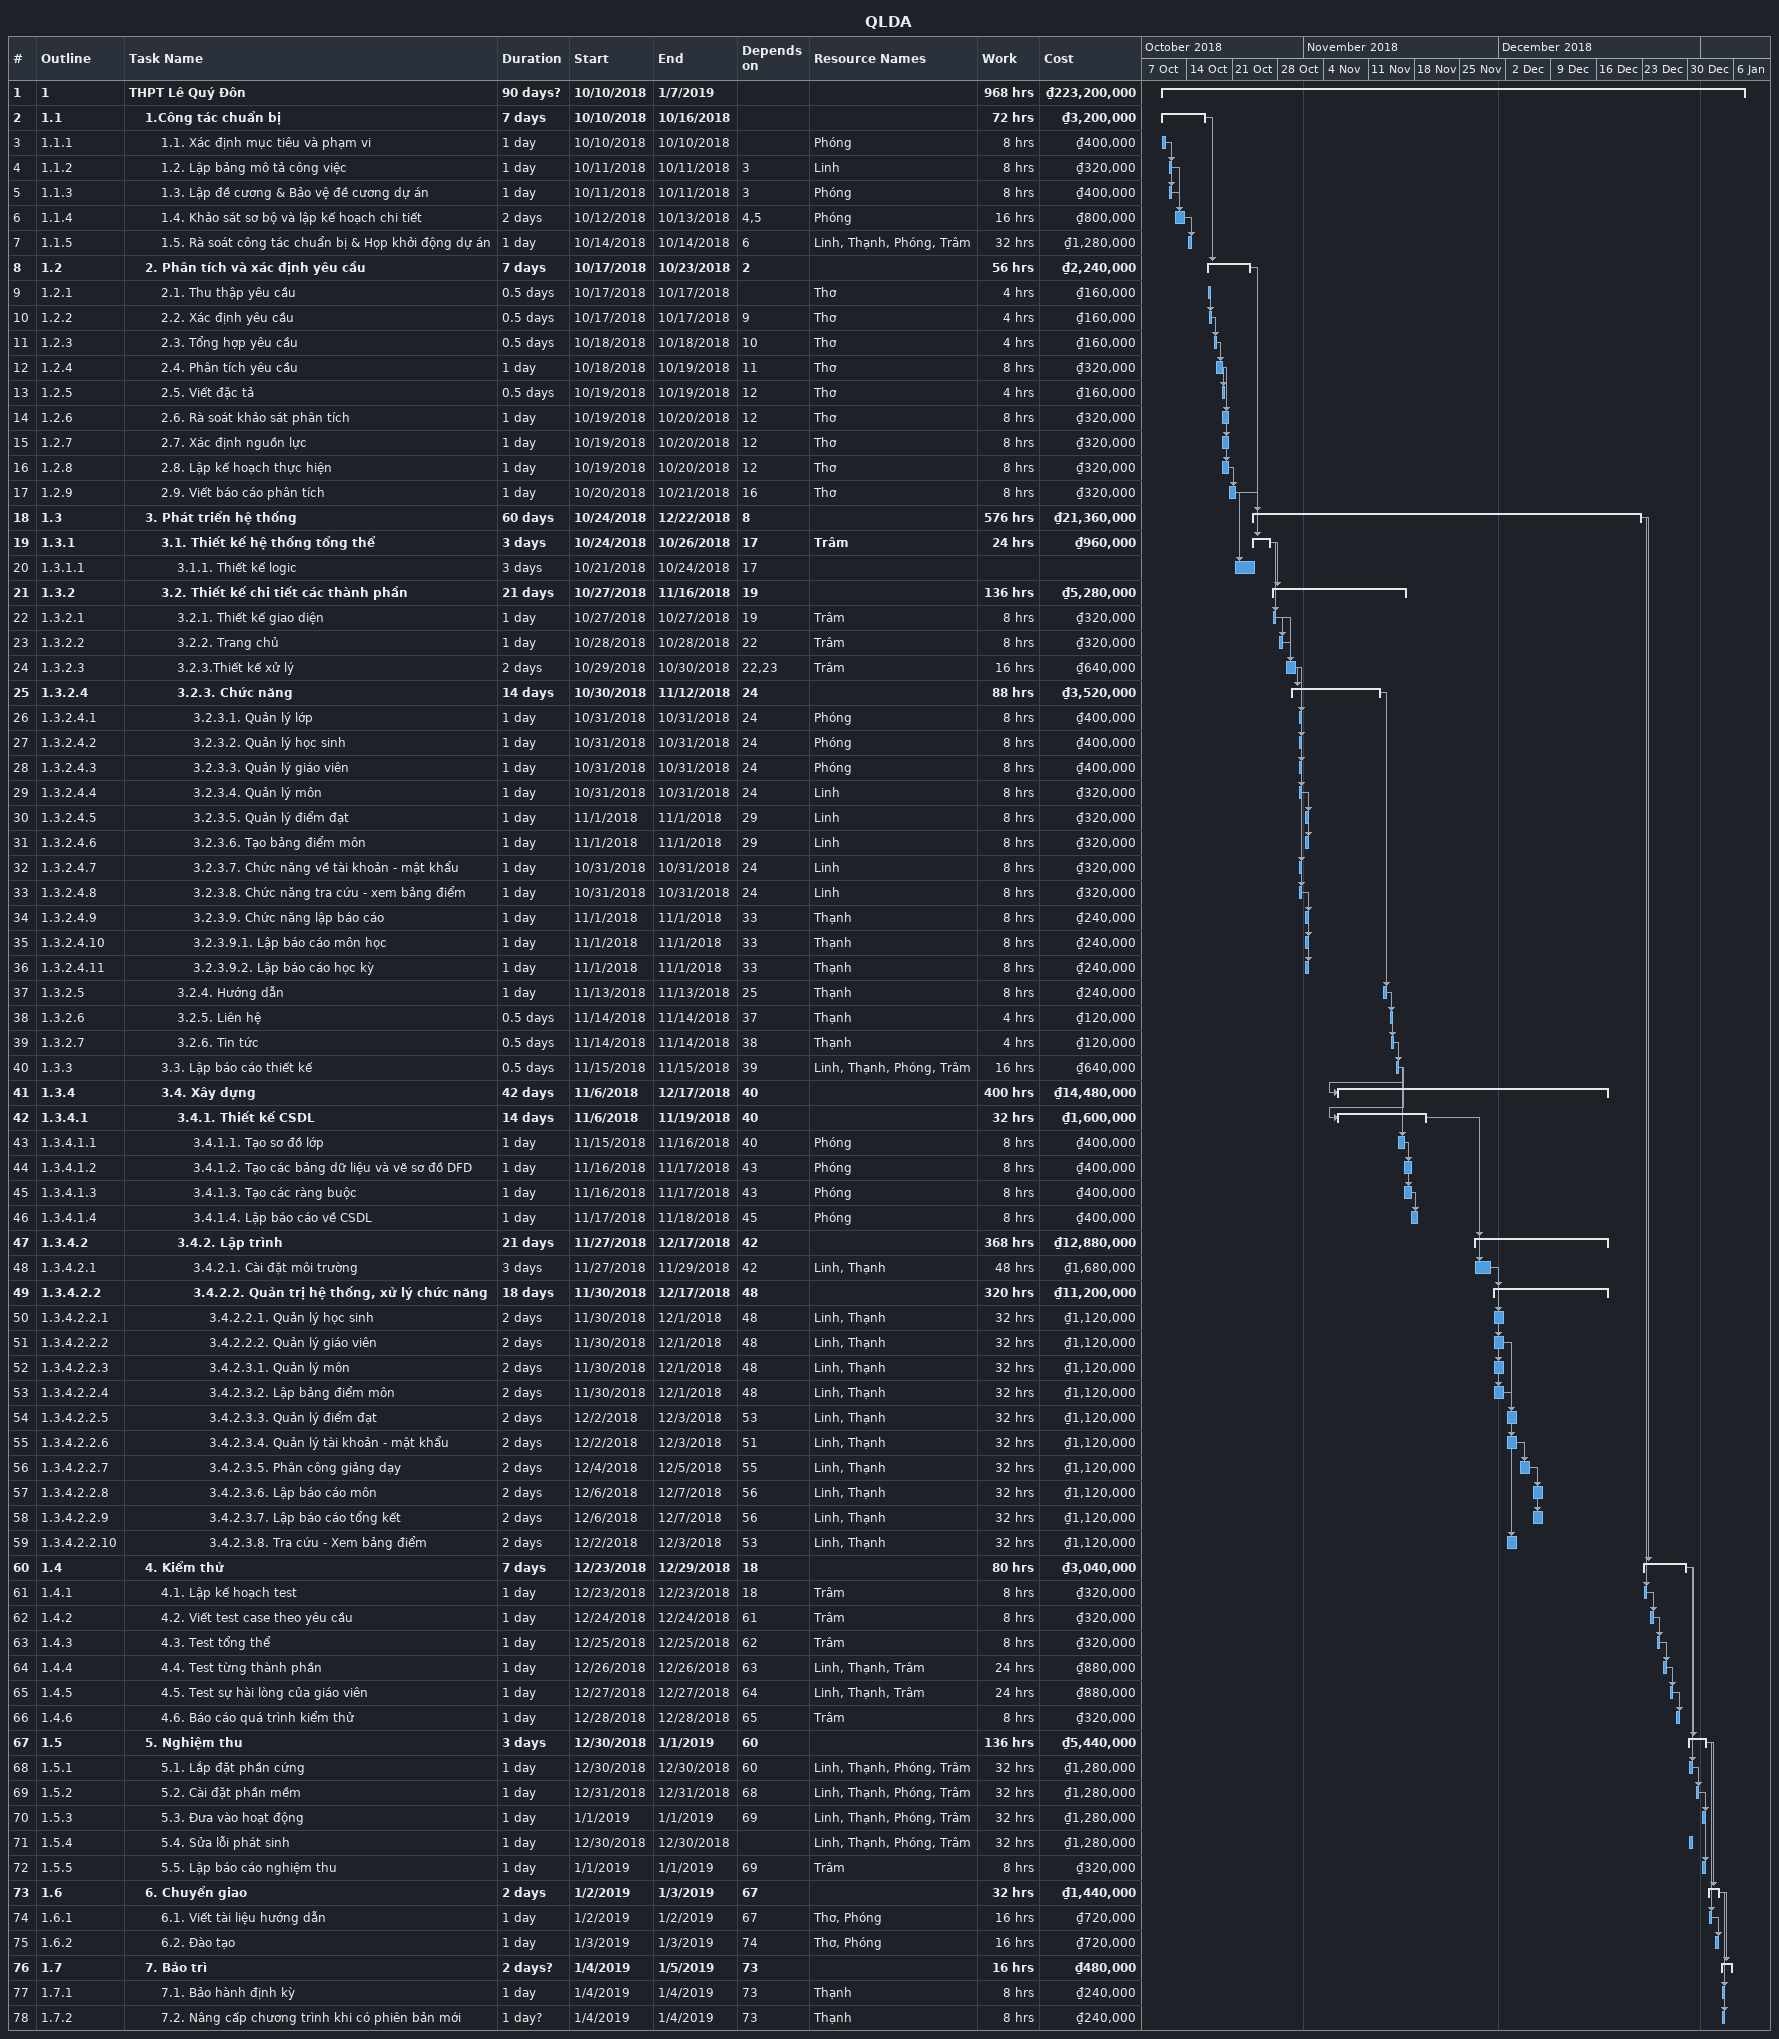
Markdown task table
QLDA

| ID | WBS | Task | Duration | Start | Finish | Predecessors | Resources | Work (h) | Cost (₫) |
|---|---|---|---|---|---|---|---|---|---|
| 1 | 1 | **THPT Lê Quý Đôn** | 90d? | 2018-10-10 | 2019-01-07 |  |  | 968 | 223200000 |
| 2 | 1.1 | **1.Công tác chuẩn bị** | 7d | 2018-10-10 | 2018-10-16 |  |  | 72 | 3200000 |
| 3 | 1.1.1 | 1.1. Xác định mục tiêu và phạm vi | 1d | 2018-10-10 | 2018-10-10 |  | Phóng | 8 | 400000 |
| 4 | 1.1.2 | 1.2. Lập bảng mô tả công việc | 1d | 2018-10-11 | 2018-10-11 | 3 | Linh | 8 | 320000 |
| 5 | 1.1.3 | 1.3. Lập đề cương & Bảo vệ đề cương dự án | 1d | 2018-10-11 | 2018-10-11 | 3 | Phóng | 8 | 400000 |
| 6 | 1.1.4 | 1.4. Khảo sát sơ bộ và lập kế hoạch chi tiết | 2d | 2018-10-12 | 2018-10-13 | 4, 5 | Phóng | 16 | 800000 |
| 7 | 1.1.5 | 1.5. Rà soát công tác chuẩn bị & Họp khởi động dự án | 1d | 2018-10-14 | 2018-10-14 | 6 | Linh, Thạnh, Phóng, Trâm | 32 | 1280000 |
| 8 | 1.2 | **2. Phân tích và xác định yêu cầu** | 7d | 2018-10-17 | 2018-10-23 | 2 |  | 56 | 2240000 |
| 9 | 1.2.1 | 2.1. Thu thập yêu cầu | 0.5d | 2018-10-17 | 2018-10-17 |  | Thơ | 4 | 160000 |
| 10 | 1.2.2 | 2.2. Xác định yêu cầu | 0.5d | 2018-10-17 | 2018-10-17 | 9 | Thơ | 4 | 160000 |
| 11 | 1.2.3 | 2.3. Tổng hợp yêu cầu | 0.5d | 2018-10-18 | 2018-10-18 | 10 | Thơ | 4 | 160000 |
| 12 | 1.2.4 | 2.4. Phân tích yêu cầu | 1d | 2018-10-18 | 2018-10-19 | 11 | Thơ | 8 | 320000 |
| 13 | 1.2.5 | 2.5. Viết đặc tả | 0.5d | 2018-10-19 | 2018-10-19 | 12 | Thơ | 4 | 160000 |
| 14 | 1.2.6 | 2.6. Rà soát khảo sát phân tích | 1d | 2018-10-19 | 2018-10-20 | 12 | Thơ | 8 | 320000 |
| 15 | 1.2.7 | 2.7. Xác định nguồn lực | 1d | 2018-10-19 | 2018-10-20 | 12 | Thơ | 8 | 320000 |
| 16 | 1.2.8 | 2.8. Lập kế hoạch thực hiện | 1d | 2018-10-19 | 2018-10-20 | 12 | Thơ | 8 | 320000 |
| 17 | 1.2.9 | 2.9. Viết báo cáo phân tích | 1d | 2018-10-20 | 2018-10-21 | 16 | Thơ | 8 | 320000 |
| 18 | 1.3 | **3. Phát triển hệ thống** | 60d | 2018-10-24 | 2018-12-22 | 8 |  | 576 | 21360000 |
| 19 | 1.3.1 | **3.1. Thiết kế hệ thống tổng thể** | 3d | 2018-10-24 | 2018-10-26 | 17 | Trâm | 24 | 960000 |
| 20 | 1.3.1.1 | 3.1.1. Thiết kế logic | 3d | 2018-10-21 | 2018-10-24 | 17 |  |  |  |
| 21 | 1.3.2 | **3.2. Thiết kế chi tiết các thành phần** | 21d | 2018-10-27 | 2018-11-16 | 19 |  | 136 | 5280000 |
| 22 | 1.3.2.1 | 3.2.1. Thiết kế giao diện | 1d | 2018-10-27 | 2018-10-27 | 19 | Trâm | 8 | 320000 |
| 23 | 1.3.2.2 | 3.2.2. Trang chủ | 1d | 2018-10-28 | 2018-10-28 | 22 | Trâm | 8 | 320000 |
| 24 | 1.3.2.3 | 3.2.3.Thiết kế xử lý | 2d | 2018-10-29 | 2018-10-30 | 22, 23 | Trâm | 16 | 640000 |
| 25 | 1.3.2.4 | **3.2.3. Chức năng** | 14d | 2018-10-30 | 2018-11-12 | 24 |  | 88 | 3520000 |
| 26 | 1.3.2.4.1 | 3.2.3.1. Quản lý lớp | 1d | 2018-10-31 | 2018-10-31 | 24 | Phóng | 8 | 400000 |
| 27 | 1.3.2.4.2 | 3.2.3.2. Quản lý học sinh | 1d | 2018-10-31 | 2018-10-31 | 24 | Phóng | 8 | 400000 |
| 28 | 1.3.2.4.3 | 3.2.3.3. Quản lý giáo viên | 1d | 2018-10-31 | 2018-10-31 | 24 | Phóng | 8 | 400000 |
| 29 | 1.3.2.4.4 | 3.2.3.4. Quản lý môn | 1d | 2018-10-31 | 2018-10-31 | 24 | Linh | 8 | 320000 |
| 30 | 1.3.2.4.5 | 3.2.3.5. Quản lý điểm đạt | 1d | 2018-11-01 | 2018-11-01 | 29 | Linh | 8 | 320000 |
| 31 | 1.3.2.4.6 | 3.2.3.6. Tạo bảng điểm môn | 1d | 2018-11-01 | 2018-11-01 | 29 | Linh | 8 | 320000 |
| 32 | 1.3.2.4.7 | 3.2.3.7. Chức năng về tài khoản - mật khẩu | 1d | 2018-10-31 | 2018-10-31 | 24 | Linh | 8 | 320000 |
| 33 | 1.3.2.4.8 | 3.2.3.8. Chức năng tra cứu - xem bảng điểm | 1d | 2018-10-31 | 2018-10-31 | 24 | Linh | 8 | 320000 |
| 34 | 1.3.2.4.9 | 3.2.3.9. Chức năng lập báo cáo | 1d | 2018-11-01 | 2018-11-01 | 33 | Thạnh | 8 | 240000 |
| 35 | 1.3.2.4.10 | 3.2.3.9.1. Lập báo cáo môn học | 1d | 2018-11-01 | 2018-11-01 | 33 | Thạnh | 8 | 240000 |
| 36 | 1.3.2.4.11 | 3.2.3.9.2. Lập báo cáo học kỳ | 1d | 2018-11-01 | 2018-11-01 | 33 | Thạnh | 8 | 240000 |
| 37 | 1.3.2.5 | 3.2.4. Hướng dẫn | 1d | 2018-11-13 | 2018-11-13 | 25 | Thạnh | 8 | 240000 |
| 38 | 1.3.2.6 | 3.2.5. Liên hệ | 0.5d | 2018-11-14 | 2018-11-14 | 37 | Thạnh | 4 | 120000 |
| 39 | 1.3.2.7 | 3.2.6. Tin tức | 0.5d | 2018-11-14 | 2018-11-14 | 38 | Thạnh | 4 | 120000 |
| 40 | 1.3.3 | 3.3. Lập báo cáo thiết kế | 0.5d | 2018-11-15 | 2018-11-15 | 39 | Linh, Thạnh, Phóng, Trâm | 16 | 640000 |
| 41 | 1.3.4 | **3.4. Xây dựng** | 42d | 2018-11-06 | 2018-12-17 | 40 |  | 400 | 14480000 |
| 42 | 1.3.4.1 | **3.4.1. Thiết kế CSDL** | 14d | 2018-11-06 | 2018-11-19 | 40 |  | 32 | 1600000 |
| 43 | 1.3.4.1.1 | 3.4.1.1. Tạo sơ đồ lớp | 1d | 2018-11-15 | 2018-11-16 | 40 | Phóng | 8 | 400000 |
| 44 | 1.3.4.1.2 | 3.4.1.2. Tạo các bảng dữ liệu và vẽ sơ đồ DFD | 1d | 2018-11-16 | 2018-11-17 | 43 | Phóng | 8 | 400000 |
| 45 | 1.3.4.1.3 | 3.4.1.3. Tạo các ràng buộc | 1d | 2018-11-16 | 2018-11-17 | 43 | Phóng | 8 | 400000 |
| 46 | 1.3.4.1.4 | 3.4.1.4. Lập báo cáo về CSDL | 1d | 2018-11-17 | 2018-11-18 | 45 | Phóng | 8 | 400000 |
| 47 | 1.3.4.2 | **3.4.2. Lập trình** | 21d | 2018-11-27 | 2018-12-17 | 42 |  | 368 | 12880000 |
| 48 | 1.3.4.2.1 | 3.4.2.1. Cài đặt môi trường | 3d | 2018-11-27 | 2018-11-29 | 42 | Linh, Thạnh | 48 | 1680000 |
| 49 | 1.3.4.2.2 | **3.4.2.2. Quản trị hệ thống, xử lý chức năng** | 18d | 2018-11-30 | 2018-12-17 | 48 |  | 320 | 11200000 |
| 50 | 1.3.4.2.2.1 | 3.4.2.2.1. Quản lý học sinh | 2d | 2018-11-30 | 2018-12-01 | 48 | Linh, Thạnh | 32 | 1120000 |
| 51 | 1.3.4.2.2.2 | 3.4.2.2.2. Quản lý giáo viên | 2d | 2018-11-30 | 2018-12-01 | 48 | Linh, Thạnh | 32 | 1120000 |
| 52 | 1.3.4.2.2.3 | 3.4.2.3.1. Quản lý môn | 2d | 2018-11-30 | 2018-12-01 | 48 | Linh, Thạnh | 32 | 1120000 |
| 53 | 1.3.4.2.2.4 | 3.4.2.3.2. Lập bảng điểm môn | 2d | 2018-11-30 | 2018-12-01 | 48 | Linh, Thạnh | 32 | 1120000 |
| 54 | 1.3.4.2.2.5 | 3.4.2.3.3. Quản lý điểm đạt | 2d | 2018-12-02 | 2018-12-03 | 53 | Linh, Thạnh | 32 | 1120000 |
| 55 | 1.3.4.2.2.6 | 3.4.2.3.4. Quản lý tài khoản - mật khẩu | 2d | 2018-12-02 | 2018-12-03 | 51 | Linh, Thạnh | 32 | 1120000 |
| 56 | 1.3.4.2.2.7 | 3.4.2.3.5. Phân công giảng dạy | 2d | 2018-12-04 | 2018-12-05 | 55 | Linh, Thạnh | 32 | 1120000 |
| 57 | 1.3.4.2.2.8 | 3.4.2.3.6. Lập báo cáo môn | 2d | 2018-12-06 | 2018-12-07 | 56 | Linh, Thạnh | 32 | 1120000 |
| 58 | 1.3.4.2.2.9 | 3.4.2.3.7. Lập báo cáo tổng kết | 2d | 2018-12-06 | 2018-12-07 | 56 | Linh, Thạnh | 32 | 1120000 |
| 59 | 1.3.4.2.2.10 | 3.4.2.3.8. Tra cứu - Xem bảng điểm | 2d | 2018-12-02 | 2018-12-03 | 53 | Linh, Thạnh | 32 | 1120000 |
| 60 | 1.4 | **4. Kiểm thử** | 7d | 2018-12-23 | 2018-12-29 | 18 |  | 80 | 3040000 |
| 61 | 1.4.1 | 4.1. Lập kế hoạch test | 1d | 2018-12-23 | 2018-12-23 | 18 | Trâm | 8 | 320000 |
| 62 | 1.4.2 | 4.2. Viết test case theo yêu cầu | 1d | 2018-12-24 | 2018-12-24 | 61 | Trâm | 8 | 320000 |
| 63 | 1.4.3 | 4.3. Test tổng thể | 1d | 2018-12-25 | 2018-12-25 | 62 | Trâm | 8 | 320000 |
| 64 | 1.4.4 | 4.4. Test từng thành phần | 1d | 2018-12-26 | 2018-12-26 | 63 | Linh, Thạnh, Trâm | 24 | 880000 |
| 65 | 1.4.5 | 4.5. Test sự hài lòng của giáo viên | 1d | 2018-12-27 | 2018-12-27 | 64 | Linh, Thạnh, Trâm | 24 | 880000 |
| 66 | 1.4.6 | 4.6. Báo cáo quá trình kiểm thử | 1d | 2018-12-28 | 2018-12-28 | 65 | Trâm | 8 | 320000 |
| 67 | 1.5 | **5. Nghiệm thu** | 3d | 2018-12-30 | 2019-01-01 | 60 |  | 136 | 5440000 |
| 68 | 1.5.1 | 5.1. Lắp đặt phần cứng | 1d | 2018-12-30 | 2018-12-30 | 60 | Linh, Thạnh, Phóng, Trâm | 32 | 1280000 |
| 69 | 1.5.2 | 5.2. Cài đặt phần mềm | 1d | 2018-12-31 | 2018-12-31 | 68 | Linh, Thạnh, Phóng, Trâm | 32 | 1280000 |
| 70 | 1.5.3 | 5.3. Đưa vào hoạt động | 1d | 2019-01-01 | 2019-01-01 | 69 | Linh, Thạnh, Phóng, Trâm | 32 | 1280000 |
| 71 | 1.5.4 | 5.4. Sửa lỗi phát sinh | 1d | 2018-12-30 | 2018-12-30 |  | Linh, Thạnh, Phóng, Trâm | 32 | 1280000 |
| 72 | 1.5.5 | 5.5. Lập báo cáo nghiệm thu | 1d | 2019-01-01 | 2019-01-01 | 69 | Trâm | 8 | 320000 |
| 73 | 1.6 | **6. Chuyển giao** | 2d | 2019-01-02 | 2019-01-03 | 67 |  | 32 | 1440000 |
| 74 | 1.6.1 | 6.1. Viết tài liệu hướng dẫn | 1d | 2019-01-02 | 2019-01-02 | 67 | Thơ, Phóng | 16 | 720000 |
| 75 | 1.6.2 | 6.2. Đào tạo | 1d | 2019-01-03 | 2019-01-03 | 74 | Thơ, Phóng | 16 | 720000 |
| 76 | 1.7 | **7. Bảo trì** | 2d? | 2019-01-04 | 2019-01-05 | 73 |  | 16 | 480000 |
| 77 | 1.7.1 | 7.1. Bảo hành định kỳ | 1d | 2019-01-04 | 2019-01-04 | 73 | Thạnh | 8 | 240000 |
| 78 | 1.7.2 | 7.2. Nâng cấp chương trình khi có phiên bản mới | 1d? | 2019-01-04 | 2019-01-04 | 73 | Thạnh | 8 | 240000 |
